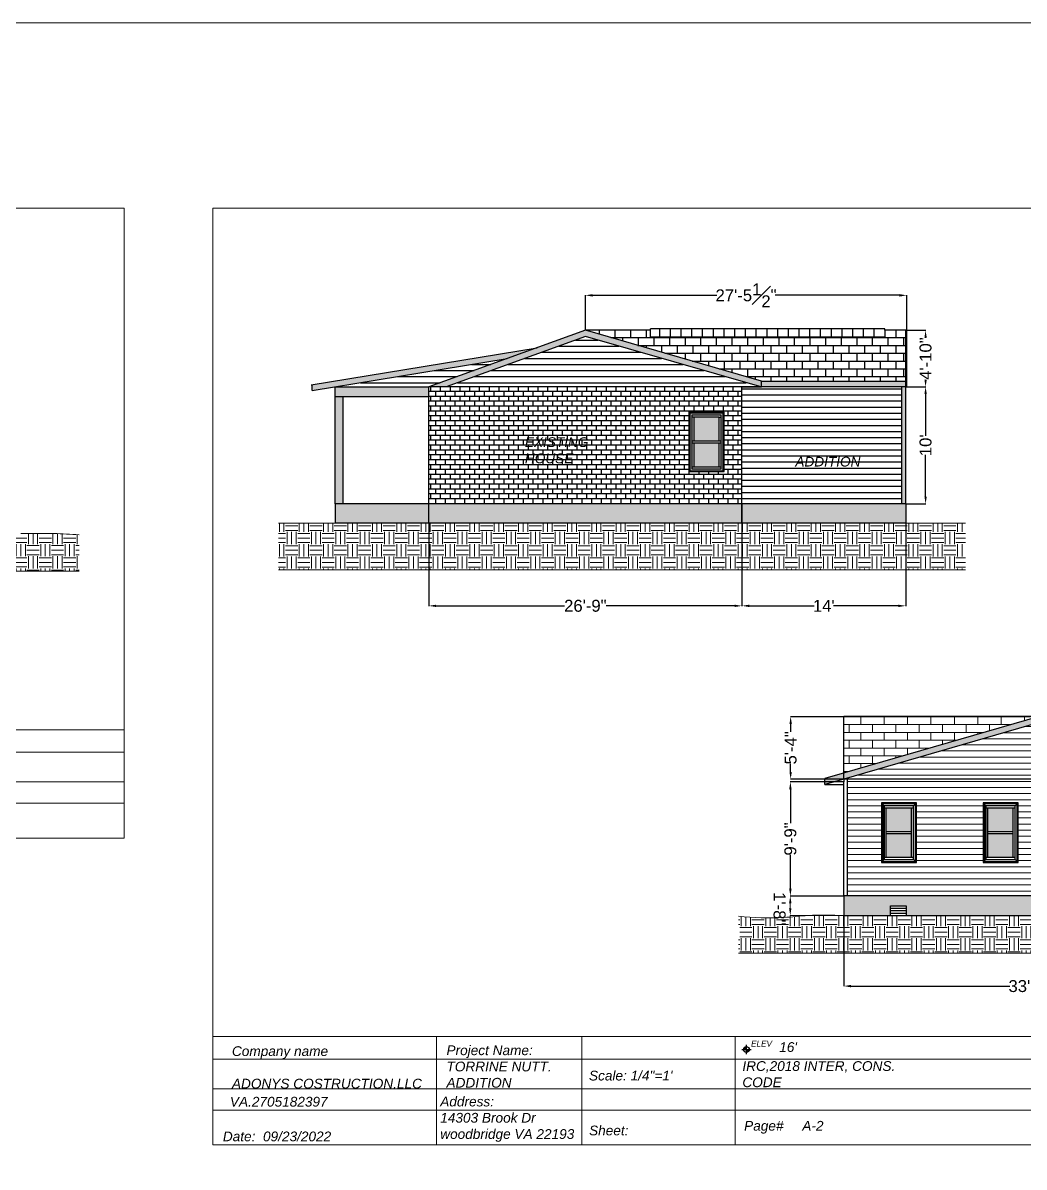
# Model space of a CAD drawing. Header units: inches. Extents: x 173 to 6056, y 183 to 2455.
# Drawn here: x 1308 to 2335, y 1281 to 2455 of the extents above; entities that cross this region are included whole.
import ezdxf

# ---------------------------------------------------------------- set-up
doc = ezdxf.new("R2010")
doc.units = ezdxf.units.IN
doc.header["$MEASUREMENT"] = 0
doc.header["$PDMODE"] = 2
doc.header["$PDSIZE"] = 5
for name, color, linetype in [('Back side elevation', 7, 'Continuous'), ('existing floor layout', 7, 'Continuous'), ('Insulation', 7, 'Continuous'), ('Left side elevation', 7, 'Continuous')]:
    doc.layers.add(name, color=color, linetype=linetype)
doc.styles.add('Annotative', font='arial.ttf')
doc.styles.get("Standard").update_dxf_attribs({"font": 'ariali.ttf', "height": 10})
doc.dimstyles.get("Standard").update_dxf_attribs({"dimtxt": 12.25, "dimasz": 7.43, "dimexe": 0.18, "dimexo": 0.0625, "dimgap": 0.09, "dimtad": 0, "dimzin": 0, "dimdsep": 46, "dimlunit": 4, "dimtxsty": 'Annotative', "dimcen": 0.09, "dimadec": 0, "dimazin": 0, "dimtfac": 1, "dimtofl": 0, "dimtmove": 0, "dimatfit": 3, "dimfxl": 1, "dimfrac": 1, "dimtolj": 1, "dimtzin": 0, "dimlwd": -1, "dimarcsym": 0})
pattern_1 = [(180, (4543.086, 3839.0665), (-4e-15, -6.25), [])]
pattern_2 = [(360, (-1508.7046, 3491.8736), (6e-15, 6.25), [])]

# ---------------------------------------------------------------- blocks, each defined once
blk = doc.blocks.new('*D67')
at = {"layer": 'Back side elevation', "color": 0, "lineweight": -2, "transparency": 16777216}
for p, q in [((2149.6, 1676), (2094.8, 1676)), ((2149.6, 1559), (2094.8, 1559))]:
    blk.add_line(p, q, dxfattribs=at)
at = {"layer": 'Back side elevation', "color": 0, "transparency": 16777216}
for p, q in [((2095, 1668.6), (2095, 1633.9)), ((2095, 1566.4), (2095, 1601.1))]:
    blk.add_line(p, q, dxfattribs=at)
at = {"layer": 'Back side elevation', "color": 0, "lineweight": 0, "transparency": 16777216}
for points in [[(2093.7, 1668.6), (2096.2, 1668.6), (2095, 1676)], [(2093.7, 1566.4), (2096.2, 1566.4), (2095, 1559)]]:
    blk.add_solid(points, dxfattribs=at)
at = {"layer": 'Defpoints', "color": 0, "lineweight": 0, "transparency": 16777216}
for p in [(2095, 1676), (2149.7, 1676), (2149.7, 1559)]:
    blk.add_point(p, dxfattribs=at)
at = {"layer": 'Back side elevation', "color": 0, "transparency": 16777216, "insert": (2095, 1617.5), "char_height": 12.25, "attachment_point": 5, "rotation": 90, "style": 'Annotative'}
blk.add_mtext('\\A1;9\'-9"', dxfattribs=at)
blk = doc.blocks.new('*D68')
at = {"color": 0, "lineweight": -2, "ltscale": 0.08, "transparency": 16777216}
for p, q in [((2149.6, 1743), (2095, 1743)), ((2149.6, 1679), (2095, 1679))]:
    blk.add_line(p, q, dxfattribs=at)
at = {"color": 0, "ltscale": 0.08, "transparency": 16777216}
for p, q in [((2095.2, 1735.5), (2095.2, 1727.4)), ((2095.2, 1686.4), (2095.2, 1694.6))]:
    blk.add_line(p, q, dxfattribs=at)
at = {"color": 0, "linetype": 'Continuous', "lineweight": 0, "ltscale": 0.08, "transparency": 16777216}
for points in [[(2094, 1735.5), (2096.5, 1735.5), (2095.2, 1743)], [(2094, 1686.4), (2096.5, 1686.4), (2095.2, 1679)]]:
    blk.add_solid(points, dxfattribs=at)
at = {"layer": 'Defpoints', "color": 0, "linetype": 'Continuous', "lineweight": 0, "ltscale": 0.08, "transparency": 16777216}
for p in [(2095.2, 1743), (2149.7, 1743), (2149.7, 1679)]:
    blk.add_point(p, dxfattribs=at)
at = {"color": 0, "linetype": 'Continuous', "lineweight": 0, "ltscale": 0.08, "transparency": 16777216, "insert": (2095.2, 1711), "char_height": 12.25, "attachment_point": 5, "rotation": 90, "style": 'Annotative'}
blk.add_mtext('\\A1;5\'-4"', dxfattribs=at)
blk = doc.blocks.new('*D69')
at = {"color": 0, "lineweight": -2, "ltscale": 0.08, "transparency": 16777216}
for p, q in [((2149.7, 1539), (2149.7, 1466.4)), ((2550.2, 1539), (2550.2, 1466.4))]:
    blk.add_line(p, q, dxfattribs=at)
at = {"color": 0, "ltscale": 0.08, "transparency": 16777216}
for p, q in [((2157.1, 1466.6), (2320, 1466.6)), ((2542.7, 1466.6), (2379.8, 1466.6))]:
    blk.add_line(p, q, dxfattribs=at)
at = {"color": 0, "linetype": 'Continuous', "lineweight": 0, "ltscale": 0.08, "transparency": 16777216}
for points in [[(2157.1, 1467.8), (2157.1, 1465.3), (2149.7, 1466.6)], [(2542.7, 1467.8), (2542.7, 1465.3), (2550.2, 1466.6)]]:
    blk.add_solid(points, dxfattribs=at)
at = {"layer": 'Defpoints', "color": 0, "linetype": 'Continuous', "lineweight": 0, "ltscale": 0.08, "transparency": 16777216}
for p in [(2149.7, 1539), (2550.2, 1539), (2550.2, 1466.6)]:
    blk.add_point(p, dxfattribs=at)
at = {"color": 0, "linetype": 'Continuous', "lineweight": 0, "ltscale": 0.08, "transparency": 16777216, "insert": (2349.9, 1466.6), "char_height": 12.25, "attachment_point": 5, "style": 'Annotative'}
blk.add_mtext('\\A1;33\'-4{\\H1x;\\S1#2;}"', dxfattribs=at)
blk = doc.blocks.new('*D71')
at = {"layer": 'Defpoints', "color": 0, "lineweight": 0, "transparency": 16777216}
for p in [(2213.2, 2081.4), (2233.6, 2081.4), (2213.2, 1961.4)]:
    blk.add_point(p, dxfattribs=at)
at = {"layer": 'existing floor layout', "color": 0, "lineweight": -2, "transparency": 16777216}
for p, q in [((2213.3, 2081.4), (2233.8, 2081.4)), ((2213.3, 1961.4), (2233.8, 1961.4))]:
    blk.add_line(p, q, dxfattribs=at)
at = {"layer": 'existing floor layout', "color": 0, "transparency": 16777216}
for p, q in [((2233.6, 2074), (2233.6, 2031.3)), ((2233.6, 1968.8), (2233.6, 2011.5))]:
    blk.add_line(p, q, dxfattribs=at)
at = {"layer": 'existing floor layout', "color": 0, "lineweight": 0, "transparency": 16777216}
for points in [[(2232.4, 2074), (2234.8, 2074), (2233.6, 2081.4)], [(2232.4, 1968.8), (2234.8, 1968.8), (2233.6, 1961.4)]]:
    blk.add_solid(points, dxfattribs=at)
at = {"layer": 'existing floor layout', "color": 0, "transparency": 16777216, "insert": (2233.6, 2021.4), "char_height": 12.25, "attachment_point": 5, "rotation": 90, "style": 'Annotative'}
blk.add_mtext("\\A1;10'", dxfattribs=at)
blk = doc.blocks.new('*D72')
at = {"layer": 'Defpoints', "color": 0, "lineweight": 0, "transparency": 16777216}
for p in [(2214.2, 2139.4), (2233.6, 2139.4), (2214.2, 2081.4)]:
    blk.add_point(p, dxfattribs=at)
at = {"layer": 'existing floor layout', "color": 0, "lineweight": -2, "transparency": 16777216}
for p, q in [((2214.3, 2139.4), (2233.8, 2139.4)), ((2214.3, 2081.4), (2233.8, 2081.4))]:
    blk.add_line(p, q, dxfattribs=at)
at = {"layer": 'existing floor layout', "color": 0, "transparency": 16777216}
for p, q in [((2233.6, 2132), (2233.6, 2131.8)), ((2233.6, 2088.8), (2233.6, 2089))]:
    blk.add_line(p, q, dxfattribs=at)
at = {"layer": 'existing floor layout', "color": 0, "lineweight": 0, "transparency": 16777216}
for points in [[(2232.4, 2132), (2234.8, 2132), (2233.6, 2139.4)], [(2232.4, 2088.8), (2234.8, 2088.8), (2233.6, 2081.4)]]:
    blk.add_solid(points, dxfattribs=at)
at = {"layer": 'existing floor layout', "color": 0, "transparency": 16777216, "insert": (2233.6, 2110.4), "char_height": 12.25, "attachment_point": 5, "rotation": 90, "style": 'Annotative'}
blk.add_mtext('\\A1;4\'-10"', dxfattribs=at)
blk = doc.blocks.new('*D73')
at = {"layer": 'Defpoints', "color": 0, "lineweight": 0, "transparency": 16777216}
for p in [(2045.2, 1961.4), (2213.2, 1961.4), (2213.2, 1856.7)]:
    blk.add_point(p, dxfattribs=at)
at = {"layer": 'existing floor layout', "color": 0, "lineweight": -2, "transparency": 16777216}
for p, q in [((2045.2, 1961.3), (2045.2, 1856.5)), ((2213.2, 1961.3), (2213.2, 1856.5))]:
    blk.add_line(p, q, dxfattribs=at)
at = {"layer": 'existing floor layout', "color": 0, "transparency": 16777216}
for p, q in [((2052.7, 1856.7), (2119.3, 1856.7)), ((2205.8, 1856.7), (2139.1, 1856.7))]:
    blk.add_line(p, q, dxfattribs=at)
at = {"layer": 'existing floor layout', "color": 0, "lineweight": 0, "transparency": 16777216}
for points in [[(2052.7, 1857.9), (2052.7, 1855.5), (2045.2, 1856.7)], [(2205.8, 1857.9), (2205.8, 1855.5), (2213.2, 1856.7)]]:
    blk.add_solid(points, dxfattribs=at)
at = {"layer": 'existing floor layout', "color": 0, "transparency": 16777216, "insert": (2129.2, 1856.7), "char_height": 12.25, "attachment_point": 5, "style": 'Annotative'}
blk.add_mtext("\\A1;14'", dxfattribs=at)
blk = doc.blocks.new('*D74')
at = {"layer": 'Defpoints', "color": 0, "lineweight": 0, "transparency": 16777216}
for p in [(1884.7, 2175.3), (1884.7, 2139.4), (2214.2, 2139.4)]:
    blk.add_point(p, dxfattribs=at)
at = {"layer": 'existing floor layout', "color": 0, "lineweight": -2, "transparency": 16777216}
for p, q in [((1884.7, 2139.4), (1884.7, 2175.4)), ((2214.2, 2139.4), (2214.2, 2175.4))]:
    blk.add_line(p, q, dxfattribs=at)
at = {"layer": 'existing floor layout', "color": 0, "transparency": 16777216}
for p, q in [((1892.2, 2175.3), (2019.5, 2175.3)), ((2206.8, 2175.3), (2079.5, 2175.3))]:
    blk.add_line(p, q, dxfattribs=at)
at = {"layer": 'existing floor layout', "color": 0, "lineweight": 0, "transparency": 16777216}
for points in [[(1892.2, 2176.5), (1892.2, 2174), (1884.7, 2175.3)], [(2206.8, 2176.5), (2206.8, 2174), (2214.2, 2175.3)]]:
    blk.add_solid(points, dxfattribs=at)
at = {"layer": 'existing floor layout', "color": 0, "transparency": 16777216, "insert": (2049.5, 2175.3), "char_height": 12.25, "attachment_point": 5, "style": 'Annotative'}
blk.add_mtext('\\A1;27\'-5{\\H1x;\\S1#2;}"', dxfattribs=at)
blk = doc.blocks.new('*D75')
at = {"layer": 'Back side elevation', "color": 0, "lineweight": -2, "transparency": 16777216}
for p, q in [((1724.2, 1941.3), (1724.2, 1856.5)), ((2045.2, 1941.3), (2045.2, 1856.5))]:
    blk.add_line(p, q, dxfattribs=at)
at = {"layer": 'Back side elevation', "color": 0, "transparency": 16777216}
for p, q in [((1731.7, 1856.7), (1863.5, 1856.7)), ((2037.8, 1856.7), (1906, 1856.7))]:
    blk.add_line(p, q, dxfattribs=at)
at = {"layer": 'Back side elevation', "color": 0, "lineweight": 0, "transparency": 16777216}
for points in [[(1731.7, 1857.9), (1731.7, 1855.5), (1724.2, 1856.7)], [(2037.8, 1857.9), (2037.8, 1855.5), (2045.2, 1856.7)]]:
    blk.add_solid(points, dxfattribs=at)
at = {"layer": 'Defpoints', "color": 0, "lineweight": 0, "transparency": 16777216}
for p in [(1724.2, 1941.4), (2045.2, 1941.4), (1724.2, 1856.7)]:
    blk.add_point(p, dxfattribs=at)
at = {"layer": 'Back side elevation', "color": 0, "transparency": 16777216, "insert": (1884.7, 1856.7), "char_height": 12.25, "attachment_point": 5, "style": 'Annotative'}
blk.add_mtext('\\A1;26\'-9"', dxfattribs=at)
blk = doc.blocks.new('Elevation Symbol - Imperial')
at = {"color": 0}
for p, q in [((0, 0), (0.2, 0)), ((0.1, -0.1), (0.1, 0.1))]:
    blk.add_line(p, q, dxfattribs=at)
at = {"color": 0, "const_width": 0.0625}
for points in [[(0.1, 0.03125, 0.41421356), (0.06875, 0, 1)], [(0.1, -0.03125, 0.41421356), (0.13125, 0, 1)]]:
    blk.add_lwpolyline(points, format="xyb", dxfattribs=at)
at = {"color": 0}
blk.add_circle((0.1, 0), 0.0625, dxfattribs=at)
blk.add_attdef('ELEVATION', (0.2, 0.0625), '', height=0.125, dxfattribs=at)
blk = doc.blocks.new('*U110')
at = {"layer": 'Insulation', "linetype": 'Continuous', "lineweight": 0, "ltscale": 0.2}
for p, q in [((-475.1, -374.7), (-475.1, -485.9)), ((-326.3, -374.7), (-326.3, -485.9)), ((-168.9, -374.7), (-168.9, -485.9)), ((-704.6, -397.8), (967.1, -397.8)), ((-704.6, -428.3), (967.1, -428.3)), ((-704.6, -450), (967.1, -450))]:
    blk.add_line(p, q, dxfattribs=at)
for points in [[(-704.6, 475.4), (967.1, 475.4), (967.1, -374.7), (-704.6, -374.7)], [(-704.6, -374.7), (967.1, -374.7), (967.1, -485.9), (-704.6, -485.9)]]:
    blk.add_lwpolyline(points, close=True, dxfattribs=at)
at = {"layer": 'Insulation', "linetype": 'Continuous', "lineweight": 0, "ltscale": 0.2, "xscale": 48, "yscale": 48, "zscale": 48}
blk.add_blockref('Elevation Symbol - Imperial', (-162.3, -388), dxfattribs=at).add_auto_attribs({'ELEVATION': 'ELEV'})
at = {"linetype": 'Continuous', "lineweight": 0, "ltscale": 0.08, "char_height": 10, "attachment_point": 1}
for s, width, insert in [('IRC,2018 INTER, CONS. CODE', 161.562, (-161.6, -399.9)), ('VA.2705182397', 17.494, (-687.1, -436.5))]:
    blk.add_mtext_dynamic_manual_height_columns(s, width=width, gutter_width=50, heights=[0], dxfattribs=dict(at, insert=insert))
at = {"layer": 'Insulation', "linetype": 'Continuous', "lineweight": 0, "ltscale": 0.2, "char_height": 10, "attachment_point": 1}
for s, insert in [('Company name \\P\\PADONYS COSTRUCTION.LLC', (-685, -384.6)), ("16'", (-123.8, -380.4)), ('Sheet:', (-318.8, -466)), ('Page#', (-159.8, -461.2))]:
    blk.add_mtext(s, dxfattribs=dict(at, insert=insert))
for s, width, gutter_width, insert in [('Project Name:\\PTORRINE NUTT.  \\PADDITION ', 129.423, 20, (-465, -383.7)), ('Scale: 1/4"=1\'', 133.022, 50, (-318.9, -409.7)), ('Address:\\P14303 Brook Dr\\Pwoodbridge VA 22193', 143.463, 50, (-471.4, -436.3))]:
    blk.add_mtext_dynamic_manual_height_columns(s, width=width, gutter_width=gutter_width, heights=[0], dxfattribs=dict(at, insert=insert))
at = {"layer": 'Insulation', "linetype": 'Continuous', "lineweight": 0, "ltscale": 0.2, "insert": (-694.3, -472.1), "char_height": 10, "width": 141.209, "attachment_point": 1}
blk.add_mtext('Date:  09/23/2022', dxfattribs=at)
blk = doc.blocks.new('*U114')
at = {"layer": 'Insulation', "linetype": 'Continuous', "lineweight": 0, "ltscale": 0.2}
for p, q in [((-475.1, -374.7), (-475.1, -485.9)), ((-326.3, -374.7), (-326.3, -485.9)), ((-168.9, -374.7), (-168.9, -485.9)), ((-704.6, -397.8), (106, -397.8)), ((-704.6, -428.3), (106, -428.3)), ((-704.6, -450), (106, -450))]:
    blk.add_line(p, q, dxfattribs=at)
for points in [[(-704.6, 160.5), (106, 160.5), (106, -374.7), (-704.6, -374.7)], [(-704.6, -374.7), (106, -374.7), (106, -485.9), (-704.6, -485.9)]]:
    blk.add_lwpolyline(points, close=True, dxfattribs=at)
at = {"layer": 'Insulation', "linetype": 'Continuous', "lineweight": 0, "ltscale": 0.2, "xscale": 48, "yscale": 48, "zscale": 48}
blk.add_blockref('Elevation Symbol - Imperial', (-162.3, -388), dxfattribs=at).add_auto_attribs({'ELEVATION': 'ELEV'})
at = {"linetype": 'Continuous', "lineweight": 0, "ltscale": 0.08, "char_height": 10, "attachment_point": 1}
for s, width, insert in [('IRC,2018 INTER, CONS. CODE', 161.562, (-161.6, -399.9)), ('VA.2705182397', 17.494, (-687.1, -436.5))]:
    blk.add_mtext_dynamic_manual_height_columns(s, width=width, gutter_width=50, heights=[0], dxfattribs=dict(at, insert=insert))
at = {"layer": 'Insulation', "linetype": 'Continuous', "lineweight": 0, "ltscale": 0.2, "char_height": 10, "attachment_point": 1}
for s, insert in [('Company name \\P\\PADONYS COSTRUCTION.LLC', (-685, -384.6)), ("16'", (-123.8, -380.4)), ('Sheet:', (-318.8, -466)), ('Page#', (-159.8, -461.2))]:
    blk.add_mtext(s, dxfattribs=dict(at, insert=insert))
for s, width, gutter_width, insert in [('Project Name:\\PTORRINE NUTT.  \\PADDITION ', 129.423, 20, (-465, -383.7)), ('Scale: 1/4"=1\'', 133.022, 50, (-318.9, -409.7)), ('Address:\\P14303 Brook Dr\\Pwoodbridge VA 22193', 143.463, 50, (-471.4, -436.3))]:
    blk.add_mtext_dynamic_manual_height_columns(s, width=width, gutter_width=gutter_width, heights=[0], dxfattribs=dict(at, insert=insert))
at = {"layer": 'Insulation', "linetype": 'Continuous', "lineweight": 0, "ltscale": 0.2, "insert": (-694.3, -472.1), "char_height": 10, "width": 141.209, "attachment_point": 1}
blk.add_mtext('Date:  09/23/2022', dxfattribs=at)

msp = doc.modelspace()

# ---------------------------------------------------------------- hatches: boundary and pattern name
at = {"linetype": 'Continuous', "lineweight": 0, "ltscale": 0.08}
h = msp.add_hatch(color=250, dxfattribs=at)
h.dxf.hatch_style = 1
h.paths.add_polyline_path([(2063.578, 2081.617), (1741.927, 2081.395), (1741.893, 2081.383), (2045.239, 2081.383), (2065.239, 2081.383), (2065.239, 2087.383), (1884.739, 2139.383), (1724.239, 2081.383), (1741.927, 2081.395), (1884.948, 2133.078)])
h = msp.add_hatch(color=250, dxfattribs=at)
h.dxf.hatch_style = 1
h.paths.add_polyline_path([(2213.239, 2081.383), (2213.239, 2087.383), (2065.239, 2087.383), (2065.239, 2081.383)])
h.paths.add_polyline_path([(2213.239, 2081.383), (2209.239, 2081.383), (2209.239, 1961.383), (2213.239, 1961.383)])
h = msp.add_hatch(dxfattribs=at)
h.set_pattern_fill('EARTH', scale=50, angle=990)
h.set_pattern_definition([(270, (-1508.705, 2894.966), (12.5, -12.5), [12.5, -12.5]), (270, (-1504.017, 2894.966), (12.5, -12.5), [12.5, -12.5]), (270, (-1499.33, 2894.966), (12.5, -12.5), [12.5, -12.5]), (360, (-1497.767, 2893.403), (12.5, 12.5), [12.5, -12.5]), (360, (-1497.767, 2888.716), (12.5, 12.5), [12.5, -12.5]), (360, (-1497.767, 2884.028), (12.5, 12.5), [12.5, -12.5])])
h.paths.add_polyline_path([(1628.239, 1941.383), (1570.054, 1941.383), (1570.054, 1893.634), (2274.656, 1893.634), (2274.656, 1941.383), (2213.239, 1941.383)])
h = msp.add_hatch(dxfattribs=at)
h.set_pattern_fill('EARTH', scale=50, angle=900)
h.set_pattern_definition([(180, (3162.149, 4230.949), (-12.5, -12.5), [12.5, -12.5]), (180, (3162.149, 4226.262), (-12.5, -12.5), [12.5, -12.5]), (180, (3162.149, 4221.574), (-12.5, -12.5), [12.5, -12.5]), (270, (3160.586, 4220.012), (12.5, -12.5), [12.5, -12.5]), (270, (3155.899, 4220.012), (12.5, -12.5), [12.5, -12.5]), (270, (3151.211, 4220.012), (12.5, -12.5), [12.5, -12.5])])
edge = h.paths.add_edge_path()
edge.add_spline(control_points=[(768.72, 1930.896), (756.545, 1931.27), (736.027, 1931.9), (700.214, 1927.416), (676.405, 1928.796), (660.915, 1930.099)], knot_values=[0, 0, 0, 0, 36.48237999, 61.48182436, 107.94289792, 107.94289792, 107.94289792, 107.94289792], degree=3, periodic=0)
edge.add_line((660.915, 1930.099), (660.915, 1892.232))
edge.add_line((660.915, 1892.232), (1365.517, 1892.232))
edge.add_line((1365.517, 1892.232), (1365.517, 1929.671))
edge.add_spline(control_points=[(1365.517, 1929.671), (1356.934, 1930.229), (1337.021, 1931.283), (1317.069, 1931.037), (1305.72, 1930.896)], knot_values=[0, 0, 0, 0, 25.79527696, 59.83246952, 59.83246952, 59.83246952, 59.83246952], degree=3, periodic=0)
edge.add_line((1305.72, 1930.896), (1169.22, 1930.896))
edge.add_line((1169.22, 1930.896), (1121.22, 1930.896))
edge.add_line((1121.22, 1930.896), (768.72, 1930.896))
h = msp.add_hatch(color=250, dxfattribs=at)
h.dxf.hatch_style = 1
h.paths.add_polyline_path([(2149.656, 1685.261), (2149.656, 1679.014), (2349.906, 1737.014), (2550.156, 1679.014), (2569.367, 1673.45), (2569.367, 1679.45), (2551.826, 1684.777), (2349.906, 1743.261), (2341.262, 1740.757)])
h.paths.add_polyline_path([(2149.656, 1679.014), (2149.656, 1685.261), (2147.987, 1684.777), (2130.446, 1679.45), (2130.446, 1673.45)])
at = {"linetype": 'Continuous', "lineweight": 0, "ltscale": 0.2}
h = msp.add_hatch(dxfattribs=at)
h.set_pattern_fill('AR-BRSTD', scale=3, angle=900)
h.set_pattern_definition([(180, (4543.086, 3839.0665), (-5e-15, -8.001), []), (270, (4543.086, 3839.067), (12, -8.001), [8.001, -8.001])])
h.paths.add_polyline_path([(2551.826, 1684.777), (2569.367, 1679.45), (2569.367, 1679.014), (2686.656, 1679.014), (2686.656, 1743.261), (2357.095, 1743.261), (2358.551, 1742.839), (2358.551, 1740.757)])
h.paths.add_polyline_path([(2149.656, 1685.261), (2341.262, 1740.757), (2341.262, 1743.261), (2149.656, 1743.261)])
h = msp.add_hatch(dxfattribs=at)
h.set_pattern_fill('LINE', scale=50, angle=900)
h.set_pattern_definition(pattern_1)
h.paths.add_polyline_path([(2550.156, 1679.014), (2349.906, 1737.014), (2149.656, 1679.014)])
h = msp.add_hatch(dxfattribs=at)
h.set_pattern_fill('LINE', scale=50, angle=900)
h.set_pattern_definition(pattern_1)
h.paths.add_polyline_path([(2153.656, 1679.014), (2153.656, 1559.014), (2546.156, 1559.014), (2546.156, 1679.014)])
h.paths.add_polyline_path([(2328.531, 1593.514), (2292.531, 1593.514), (2292.531, 1654.514), (2328.531, 1654.514)], flags=16)
h.paths.add_polyline_path([(2327.531, 1594.514), (2293.531, 1594.514), (2293.531, 1653.514), (2327.531, 1653.514)], flags=0)
h.paths.add_polyline_path([(2325.531, 1651.514), (2325.531, 1596.514), (2295.531, 1596.514), (2295.531, 1651.514)], flags=0)
h.paths.add_polyline_path([(2323.531, 1649.514), (2323.531, 1598.514), (2295.531, 1598.514), (2295.531, 1649.514)], flags=0)
h.paths.add_polyline_path([(2428.656, 1654.514), (2464.656, 1654.514), (2464.656, 1593.514), (2428.656, 1593.514)], flags=16)
h.paths.add_polyline_path([(2429.656, 1653.514), (2463.656, 1653.514), (2463.656, 1594.514), (2429.656, 1594.514)], flags=0)
h.paths.add_polyline_path([(2431.656, 1651.514), (2461.656, 1651.514), (2461.656, 1596.514), (2431.656, 1596.514)], flags=0)
h.paths.add_polyline_path([(2431.656, 1649.514), (2459.656, 1649.514), (2459.656, 1598.514), (2431.656, 1598.514)], flags=0)
h.paths.add_polyline_path([(2488.656, 1654.514), (2524.656, 1654.514), (2524.656, 1593.514), (2488.656, 1593.514)], flags=16)
h.paths.add_polyline_path([(2489.656, 1653.514), (2523.656, 1653.514), (2523.656, 1594.514), (2489.656, 1594.514)], flags=0)
h.paths.add_polyline_path([(2491.656, 1651.514), (2521.656, 1651.514), (2521.656, 1596.514), (2491.656, 1596.514)], flags=0)
h.paths.add_polyline_path([(2491.656, 1649.514), (2519.656, 1649.514), (2519.656, 1598.514), (2491.656, 1598.514)], flags=0)
h.paths.add_polyline_path([(2224.281, 1593.514), (2188.281, 1593.514), (2188.281, 1654.514), (2224.281, 1654.514)], flags=16)
h.paths.add_polyline_path([(2223.281, 1594.514), (2189.281, 1594.514), (2189.281, 1653.514), (2223.281, 1653.514)], flags=0)
h.paths.add_polyline_path([(2221.281, 1651.514), (2221.281, 1596.514), (2191.281, 1596.514), (2191.281, 1651.514)], flags=0)
h.paths.add_polyline_path([(2219.281, 1649.514), (2219.281, 1598.514), (2191.281, 1598.514), (2191.281, 1649.514)], flags=0)
at = {"linetype": 'Continuous', "lineweight": 0, "ltscale": 0.08}
h = msp.add_hatch(color=256, dxfattribs=at)
h.dxf.hatch_style = 1
h.set_gradient(color1=(0, 0, 255), color2=(0, 191, 255), tint=1)
h.paths.add_polyline_path([(2598.214, 1647.899), (2598.214, 1627.275), (2627.771, 1627.275), (2627.771, 1647.899)])
h.paths.add_polyline_path([(2627.771, 1604.65), (2627.771, 1625.275), (2598.214, 1625.275), (2598.214, 1604.65)])
h.paths.add_polyline_path([(2519.656, 1625.014), (2519.656, 1649.514), (2493.656, 1649.514), (2493.656, 1625.014)])
h.paths.add_polyline_path([(2519.656, 1598.514), (2519.656, 1623.014), (2493.656, 1623.014), (2493.656, 1598.514)])
h.paths.add_polyline_path([(2459.656, 1649.514), (2433.656, 1649.514), (2433.656, 1625.014), (2459.656, 1625.014)])
h.paths.add_polyline_path([(2459.656, 1623.014), (2433.656, 1623.014), (2433.656, 1598.514), (2459.656, 1598.514)])
h.paths.add_polyline_path([(2323.531, 1625.014), (2323.531, 1649.514), (2297.531, 1649.514), (2297.531, 1625.014)])
h.paths.add_polyline_path([(2323.531, 1598.514), (2323.531, 1623.014), (2297.531, 1623.014), (2297.531, 1598.514)])
h.paths.add_polyline_path([(2193.281, 1649.514), (2193.281, 1625.014), (2219.281, 1625.014), (2219.281, 1649.514)])
h.paths.add_polyline_path([(2219.281, 1598.514), (2219.281, 1623.014), (2193.281, 1623.014), (2193.281, 1598.514)])
h = msp.add_hatch(dxfattribs=at)
h.set_pattern_fill('EARTH', scale=50, angle=900)
h.set_pattern_definition([(180, (4543.086, 3839.067), (-12.5, -12.5), [12.5, -12.5]), (180, (4543.086, 3834.379), (-12.5, -12.5), [12.5, -12.5]), (180, (4543.086, 3829.692), (-12.5, -12.5), [12.5, -12.5]), (270, (4541.523, 3828.129), (12.5, -12.5), [12.5, -12.5]), (270, (4536.836, 3828.129), (12.5, -12.5), [12.5, -12.5]), (270, (4532.148, 3828.129), (12.5, -12.5), [12.5, -12.5])])
edge = h.paths.add_edge_path()
edge.add_spline(control_points=[(2149.656, 1539.014), (2137.482, 1539.388), (2116.964, 1540.017), (2081.151, 1535.533), (2057.341, 1536.913), (2041.852, 1538.216)], knot_values=[0, 0, 0, 0, 36.48237999, 61.48182436, 107.94289792, 107.94289792, 107.94289792, 107.94289792], degree=3, periodic=0)
edge.add_line((2041.852, 1538.216), (2041.852, 1500.349))
edge.add_line((2041.852, 1500.349), (2746.453, 1500.349))
edge.add_line((2746.453, 1500.349), (2746.453, 1537.788))
edge.add_spline(control_points=[(2746.453, 1537.788), (2737.871, 1538.347), (2717.957, 1539.401), (2698.006, 1539.154), (2686.656, 1539.014)], knot_values=[0, 0, 0, 0, 25.79527696, 59.83246952, 59.83246952, 59.83246952, 59.83246952], degree=3, periodic=0)
edge.add_line((2686.656, 1539.014), (2550.156, 1539.014))
edge.add_line((2550.156, 1539.014), (2502.156, 1539.014))
edge.add_line((2502.156, 1539.014), (2149.656, 1539.014))
at = {"layer": 'Back side elevation'}
h = msp.add_hatch(dxfattribs=at)
h.set_pattern_fill('AR-CONC', color=256, angle=900)
h.set_pattern_definition([(230, (4543.0857, 4349.4686), (-7.172602, 0.627521), [0.75, -8.25]), (175, (4543.086, 4349.4686), (1.387513, -7.521921), [0.6, -6.6]), (280.45144, (4542.488, 4349.521), (-5.785088, -6.8944), [0.637402, -7.011421]), (226.1842, (4543.086, 4347.469), (-10.672413, 1.655193), [1.125, -12.375]), (276.63564, (4542.196, 4347.607), (-9.34662, -9.741186), [0.956103, -10.517138]), (171.18416, (4543.086, 4347.469), (-9.34662, -9.741186), [0.9, -9.9]), (201, (4542.0857, 4347.9686), (-5.9690705, 4.026189), [0.75, -8.25]), (146, (4542.086, 4347.9686), (-2.433153, -7.2515), [0.6, -6.6]), (251.45144, (4541.588, 4348.304), (-8.402224, -3.225312), [0.637402, -7.011421]), (217.5, (4543.0857, 4349.4686), (-0.1215986, -3.3289385), [0, -6.52, 0, -6.7, 0, -6.625]), (187.5, (4543.0857, 4349.4686), (-2.6306954, -3.944117), [0, -3.82, 0, -6.37, 0, -2.525]), (147.5, (4545.3157, 4349.4686), (-5.3382244, 0.2255487), [0, -2.5, 0, -7.8, 0, -10.35]), (137.5, (4546.3157, 4349.4686), (-5.8318617, -1.00105), [0, -3.25, 0, -5.18, 0, -7.35])])
h.paths.add_polyline_path([(2357.906, 1539.014), (2486.156, 1539.014), (2486.156, 1549.014), (2502.156, 1549.014), (2502.156, 1539.014), (2550.156, 1539.014), (2550.156, 1559.014), (2149.656, 1559.014), (2149.656, 1539.014), (2197.656, 1539.014), (2197.656, 1549.014), (2213.656, 1549.014), (2213.656, 1539.014), (2341.906, 1539.014), (2341.906, 1549.014), (2357.906, 1549.014)])
h.paths.add_polyline_path([(2550.156, 1539.014), (2686.656, 1539.014), (2686.656, 1559.014), (2550.156, 1559.014)])
at = {"layer": 'existing floor layout'}
h = msp.add_hatch(color=250, dxfattribs=at)
h.dxf.hatch_style = 1
h.paths.add_polyline_path([(1804.489, 2110.383), (1835.382, 2121.546), (1604.557, 2083.567), (1604.557, 2077.486)])
h.paths.add_polyline_path([(1724.239, 2071.383), (1724.239, 2081.383), (1628.239, 2081.383), (1628.239, 2071.383)])
h.paths.add_polyline_path([(1636.239, 1961.383), (1636.239, 2071.383), (1628.239, 2071.383), (1628.239, 1961.383)])
h = msp.add_hatch(dxfattribs=at)
h.set_pattern_fill('LINE', color=256, scale=50, angle=1080)
h.set_pattern_definition(pattern_2)
h.paths.add_polyline_path([(2065.239, 2081.383), (2045.239, 2081.383), (2045.239, 1961.383), (2209.239, 1961.383), (2209.239, 2081.383)])
h = msp.add_hatch(color=250, dxfattribs=at)
h.dxf.hatch_style = 1
h.paths.add_polyline_path([(2025.928, 2054.383), (1991.928, 2054.383), (1991.928, 1995.383), (2025.928, 1995.383)], flags=16)
h.paths.add_polyline_path([(2023.928, 1997.383), (1993.928, 1997.383), (1993.928, 2052.383), (2023.928, 2052.383)], flags=0)
h.paths.add_polyline_path([(2026.928, 2055.383), (1990.928, 2055.383), (1990.928, 1994.383), (2026.928, 1994.383)])
h = msp.add_hatch(color=250, dxfattribs=at)
h.dxf.hatch_style = 1
h.paths.add_polyline_path([(2025.928, 2054.383), (1991.928, 2054.383), (1991.928, 1995.383), (2025.928, 1995.383)])
h.paths.add_polyline_path([(2023.928, 1997.383), (1993.928, 1997.383), (1993.928, 2052.383), (2023.928, 2052.383)], flags=16)
h = msp.add_hatch(color=256, dxfattribs=at)
h.dxf.hatch_style = 1
h.set_gradient(color1=(0, 191, 255), color2=(0, 0, 255), tint=1)
h.paths.add_polyline_path([(2021.928, 2025.883), (2021.928, 2050.383), (1995.928, 2050.383), (1995.928, 2025.883)])
h.paths.add_polyline_path([(2021.928, 1999.383), (2021.928, 2023.883), (1995.928, 2023.883), (1995.928, 1999.383)])
h = msp.add_hatch(dxfattribs=at)
h.set_pattern_fill('AR-CONC', color=256, angle=990)
h.set_pattern_definition([(320, (-1508.7046, 3491.8736), (-0.627521, -7.172602), [0.75, -8.25]), (265, (-1508.7046, 3491.8736), (7.521921, 1.387513), [0.6, -6.6]), (10.45144, (-1508.757, 3491.276), (6.8944, -5.785088), [0.637402, -7.011421]), (316.1842, (-1506.705, 3491.874), (-1.655193, -10.672413), [1.125, -12.375]), (6.63564, (-1506.843, 3490.984), (9.741186, -9.34662), [0.956103, -10.517138]), (261.18416, (-1506.705, 3491.874), (9.741186, -9.34662), [0.9, -9.9]), (291, (-1507.2046, 3490.8736), (-4.026189, -5.9690705), [0.75, -8.25]), (236, (-1507.2046, 3490.8736), (7.2515, -2.433153), [0.6, -6.6]), (341.45144, (-1507.54, 3490.376), (3.225312, -8.402224), [0.637402, -7.011421]), (307.5, (-1508.7046, 3491.8736), (3.3289385, -0.1215986), [0, -6.52, 0, -6.7, 0, -6.625]), (277.5, (-1508.7046, 3491.8736), (3.944117, -2.6306954), [0, -3.82, 0, -6.37, 0, -2.525]), (237.5, (-1508.7046, 3494.1036), (-0.2255487, -5.3382244), [0, -2.5, 0, -7.8, 0, -10.35]), (227.5, (-1508.7046, 3495.1036), (1.00105, -5.8318617), [0, -3.25, 0, -5.18, 0, -7.35])])
h.paths.add_polyline_path([(1724.239, 1941.383), (1724.239, 1961.383), (1628.239, 1961.383), (1628.239, 1941.383)])
h.paths.add_polyline_path([(2045.239, 1941.383), (2045.239, 1961.383), (1724.239, 1961.383), (1724.239, 1941.383)])
h.paths.add_polyline_path([(2045.239, 1961.383), (2045.239, 1941.383), (2213.239, 1941.383), (2213.239, 1961.383)])
at = {"layer": 'Left side elevation'}
h = msp.add_hatch(dxfattribs=at)
h.set_pattern_fill('AR-B816', color=252, angle=1080)
h.set_pattern_definition([(360, (-1508.705, 3491.8736), (8e-15, 8), []), (90, (-1508.705, 3491.8736), (-8, 8), [8, -8])])
h.paths.add_polyline_path([(2065.239, 2087.383), (2213.239, 2087.383), (2213.239, 2139.383), (2191.645, 2139.383), (2191.645, 2132.298), (1951.645, 2132.298), (1951.645, 2139.383), (1884.739, 2139.383)])
h = msp.add_hatch(dxfattribs=at)
h.set_pattern_fill('LINE', color=256, scale=50, angle=1080)
h.set_pattern_definition(pattern_2)
h.paths.add_polyline_path([(1884.948, 2133.078), (1741.927, 2081.395), (2063.578, 2081.617)])
h = msp.add_hatch(dxfattribs=at)
h.set_pattern_fill('LINE', color=252, scale=50, angle=1080)
h.set_pattern_definition(pattern_2)
h.paths.add_polyline_path([(1724.239, 2081.383), (1804.489, 2110.383), (1628.239, 2081.383)])
h = msp.add_hatch(dxfattribs=at)
h.set_pattern_fill('BRICK', color=256, scale=20, angle=1080)
h.set_pattern_definition([(360, (-1508.7046, 3491.8736), (5e-15, 5), []), (90, (-1508.705, 3491.874), (-10, 1e-14), [5, -5]), (90, (-1503.705, 3491.874), (-10, 1e-14), [-5, 5])])
h.paths.add_polyline_path([(2045.239, 1961.383), (2045.239, 2081.383), (1724.239, 2081.383), (1724.239, 1961.383)])
h.paths.add_polyline_path([(1990.928, 2055.383), (2026.928, 2055.383), (2026.928, 1994.383), (1990.928, 1994.383)], flags=16)
h.paths.add_polyline_path([(1993.928, 2052.383), (2023.928, 2052.383), (2023.928, 1997.383), (1993.928, 1997.383)], flags=0)

# ---------------------------------------------------------------- linework, layer by layer
at = {"linetype": 'Continuous', "lineweight": 0, "ltscale": 0.08}
for p, q in [((1628.239, 1941.383), (1570.054, 1941.383)), ((2213.239, 1941.383), (2274.656, 1941.383)), ((660.915, 1892.232), (1365.517, 1892.232)), ((1570.054, 1893.634), (2274.656, 1893.634)), ((2149.594, 1559.014), (2094.649, 1559.014)), ((2094.829, 1551.584), (2094.829, 1546.444)), ((2149.594, 1539.014), (2094.649, 1539.014)), ((2094.829, 1539.014), (2094.829, 1531.584)), ((2149.656, 1539.014), (2550.156, 1539.014)), ((2041.852, 1500.349), (2746.453, 1500.349))]:
    msp.add_line(p, q, dxfattribs=at)
msp.add_lwpolyline([(172.856, 2454.82), (6055.515, 2454.82), (6055.515, 182.679), (172.856, 182.679)], close=True, dxfattribs=at)
for points, knots in [([(1305.72, 1930.896), (1317.069, 1931.037), (1337.021, 1931.283), (1356.934, 1930.229), (1365.517, 1929.671)], [0, 0, 0, 0, 34.03719256, 59.83246952, 59.83246952, 59.83246952, 59.83246952]), ([(2149.656, 1539.014), (2137.482, 1539.388), (2116.964, 1540.017), (2081.151, 1535.533), (2057.341, 1536.913), (2041.852, 1538.216)], [0, 0, 0, 0, 36.48237999, 61.48182436, 107.94289792, 107.94289792, 107.94289792, 107.94289792])]:
    msp.add_open_spline(points, degree=3, knots=knots, dxfattribs=at)
for points in [[(2096.067, 1551.584), (2093.591, 1551.584), (2094.829, 1559.014)], [(2096.067, 1546.444), (2093.591, 1546.444), (2094.829, 1539.014)]]:
    msp.add_solid(points, dxfattribs=at)
at = {"layer": 'Back side elevation'}
for p, q in [((2349.906, 1743.261), (2147.987, 1684.777)), ((2149.656, 1679.014), (2149.656, 1743.261)), ((2349.906, 1743.261), (2149.656, 1743.261)), ((2349.906, 1737.014), (2149.656, 1679.014)), ((2147.987, 1684.777), (2130.446, 1679.45)), ((2130.446, 1673.45), (2130.446, 1679.45)), ((2149.656, 1679.014), (2130.446, 1673.45)), ((2550.156, 1679.014), (2149.656, 1679.014)), ((2149.656, 1679.014), (2149.656, 1676.014)), ((2153.656, 1559.014), (2153.656, 1679.014)), ((2130.446, 1673.45), (2130.446, 1673.45)), ((2130.446, 1673.45), (2149.656, 1673.45)), ((2149.656, 1559.014), (2149.656, 1676.014)), ((2191.281, 1651.514), (2188.281, 1654.514)), ((2191.281, 1596.514), (2191.281, 1651.514)), ((2191.281, 1649.514), (2221.281, 1649.514)), ((2193.281, 1598.514), (2193.281, 1649.514)), ((2219.281, 1598.514), (2219.281, 1649.514)), ((2221.281, 1651.514), (2224.281, 1654.514)), ((2295.531, 1651.514), (2292.531, 1654.514)), ((2295.531, 1596.514), (2295.531, 1651.514)), ((2295.531, 1649.514), (2325.531, 1649.514)), ((2297.531, 1598.514), (2297.531, 1649.514)), ((2323.531, 1598.514), (2323.531, 1649.514)), ((2325.531, 1651.514), (2328.531, 1654.514)), ((2193.281, 1625.014), (2219.281, 1625.014)), ((2193.281, 1623.014), (2219.281, 1623.014)), ((2297.531, 1625.014), (2323.531, 1625.014)), ((2297.531, 1623.014), (2323.531, 1623.014)), ((2221.281, 1598.514), (2191.281, 1598.514)), ((2325.531, 1598.514), (2295.531, 1598.514)), ((2191.281, 1596.514), (2188.281, 1593.514)), ((2221.281, 1596.514), (2224.281, 1593.514)), ((2295.531, 1596.514), (2292.531, 1593.514)), ((2325.531, 1596.514), (2328.531, 1593.514)), ((2550.156, 1559.014), (2149.656, 1559.014)), ((2149.656, 1559.014), (2149.656, 1539.014)), ((2149.656, 1539.014), (2550.156, 1539.014))]:
    msp.add_line(p, q, dxfattribs=at)
at = {"layer": 'Back side elevation', "lineweight": 25}
for p, q in [((2197.656, 1539.014), (2197.656, 1549.014)), ((2197.656, 1549.014), (2213.656, 1549.014)), ((2197.656, 1546.382), (2213.656, 1546.382)), ((2197.656, 1544.014), (2213.656, 1544.014)), ((2197.656, 1541.266), (2213.656, 1541.266)), ((2213.656, 1549.014), (2213.656, 1539.014))]:
    msp.add_line(p, q, dxfattribs=at)
at = {"layer": 'Back side elevation'}
for points in [[(2224.281, 1593.514), (2224.281, 1654.514), (2188.281, 1654.514), (2188.281, 1593.514)], [(2223.281, 1594.514), (2223.281, 1653.514), (2189.281, 1653.514), (2189.281, 1594.514)], [(2221.281, 1596.514), (2221.281, 1651.514), (2191.281, 1651.514), (2191.281, 1596.514)], [(2328.531, 1593.514), (2328.531, 1654.514), (2292.531, 1654.514), (2292.531, 1593.514)], [(2327.531, 1594.514), (2327.531, 1653.514), (2293.531, 1653.514), (2293.531, 1594.514)], [(2325.531, 1596.514), (2325.531, 1651.514), (2295.531, 1651.514), (2295.531, 1596.514)]]:
    msp.add_lwpolyline(points, close=True, dxfattribs=at)
at = {"layer": 'existing floor layout', "lineweight": 25}
for p, q in [((2213.239, 2081.383), (2065.239, 2081.383)), ((2213.239, 2087.383), (2213.239, 2081.383))]:
    msp.add_line(p, q, dxfattribs=at)
at = {"layer": 'existing floor layout'}
for p, q in [((2213.239, 1961.383), (2213.239, 1941.383)), ((2213.239, 1941.383), (1628.239, 1941.383))]:
    msp.add_line(p, q, dxfattribs=at)
msp.add_solid([(2070.818, 2136.714), (2070.645, 2136.59), (2070.769, 2136.763)], dxfattribs=at)
at = {"layer": 'Left side elevation'}
for p, q in [((1884.739, 2139.383), (1724.239, 2081.383)), ((2065.239, 2087.383), (1884.739, 2139.383)), ((1951.645, 2139.383), (1884.739, 2139.383)), ((2191.645, 2140.883), (1951.645, 2140.883)), ((1960.645, 2140.883), (1960.645, 2132.298)), ((1971.645, 2140.883), (1971.645, 2131.874)), ((1982.645, 2140.883), (1982.645, 2132.298)), ((1993.645, 2140.883), (1993.645, 2132.298)), ((2004.645, 2140.883), (2004.645, 2132.298)), ((2015.645, 2140.883), (2015.645, 2132.298)), ((2026.645, 2140.883), (2026.645, 2132.298)), ((2037.645, 2140.883), (2037.645, 2132.298)), ((2048.645, 2140.883), (2048.645, 2132.298)), ((2059.645, 2140.883), (2059.645, 2132.298)), ((2070.645, 2140.883), (2070.645, 2132.298)), ((2081.645, 2140.883), (2081.645, 2132.298)), ((2092.645, 2140.883), (2092.645, 2132.298)), ((2103.645, 2140.883), (2103.645, 2132.298)), ((2114.645, 2140.883), (2114.645, 2132.298)), ((2125.645, 2140.883), (2125.645, 2132.298)), ((2136.645, 2140.883), (2136.645, 2132.298)), ((2147.645, 2140.883), (2147.645, 2132.298)), ((2158.645, 2140.883), (2158.645, 2132.298)), ((2169.645, 2140.883), (2169.645, 2132.298)), ((2180.645, 2140.883), (2180.645, 2132.298)), ((2191.645, 2139.383), (2191.645, 2140.883)), ((2214.239, 2139.383), (2191.645, 2139.383)), ((2213.239, 2081.383), (2213.239, 2139.383)), ((2214.239, 2081.383), (2214.239, 2139.383)), ((1884.948, 2133.078), (1741.893, 2081.383)), ((2063.578, 2081.617), (1884.948, 2133.078)), ((1603.583, 2083.406), (1835.382, 2121.546)), ((1604.557, 2077.486), (1804.489, 2110.383)), ((1604.557, 2077.486), (1604.557, 2083.486)), ((1628.239, 1961.383), (1628.239, 2081.383)), ((1628.239, 2081.383), (1724.239, 2081.383)), ((1724.239, 2081.383), (2063.578, 2081.617)), ((1724.239, 1941.383), (1724.239, 2081.383)), ((2213.239, 2081.383), (1724.239, 2081.383)), ((2045.239, 2081.383), (1724.239, 2081.383)), ((2045.239, 1961.383), (2045.239, 2081.383)), ((2045.239, 2081.383), (2065.239, 2081.383)), ((2209.239, 1961.383), (2209.239, 2081.383)), ((2213.239, 1961.383), (2213.239, 2081.383)), ((2213.239, 1961.383), (2213.239, 2081.383)), ((2213.239, 2081.383), (2214.239, 2081.383)), ((2213.614, 2080.383), (2213.239, 2080.383)), ((2213.239, 2080.383), (2213.614, 2080.383)), ((1628.239, 2071.383), (1724.239, 2071.383)), ((1636.239, 1961.383), (1636.239, 2071.383)), ((1995.928, 2050.383), (1993.928, 2050.383)), ((2021.928, 2050.383), (1995.928, 2050.383)), ((1995.928, 2050.383), (1995.928, 2025.883)), ((2021.928, 2025.883), (2021.928, 2050.383)), ((2021.928, 2050.383), (2023.928, 2050.383)), ((2023.928, 1997.383), (2023.928, 2052.383)), ((1993.928, 2025.883), (2023.928, 2025.883)), ((1993.928, 2023.883), (2023.928, 2023.883)), ((1995.928, 2023.883), (1995.928, 1999.383)), ((2021.928, 1999.383), (2021.928, 2023.883)), ((1993.928, 1999.383), (2023.928, 1999.383)), ((1724.239, 1961.383), (1628.239, 1961.383)), ((1628.239, 1961.383), (1628.239, 1941.383)), ((2213.239, 1961.383), (1724.239, 1961.383)), ((2045.239, 1941.383), (2045.239, 1961.383)), ((2213.239, 1961.383), (2213.864, 1961.383))]:
    msp.add_line(p, q, dxfattribs=at)
at = {"layer": 'Left side elevation', "lineweight": 25}
for p, q in [((2065.239, 2081.383), (2065.239, 2087.383)), ((2065.239, 2087.383), (2213.239, 2087.383))]:
    msp.add_line(p, q, dxfattribs=at)
at = {"layer": 'Left side elevation'}
msp.add_lwpolyline([(2191.645, 2139.383), (2191.645, 2132.298), (1951.645, 2132.298), (1951.645, 2140.883)], dxfattribs=at)
for points in [[(1990.928, 1994.383), (2026.928, 1994.383), (2026.928, 2055.383), (1990.928, 2055.383)], [(1991.928, 1995.383), (2025.928, 1995.383), (2025.928, 2054.383), (1991.928, 2054.383)], [(1993.928, 1997.383), (2023.928, 1997.383), (2023.928, 2052.383), (1993.928, 2052.383)]]:
    msp.add_lwpolyline(points, close=True, dxfattribs=at)

# ---------------------------------------------------------------- block references
at = {"linetype": 'Continuous', "lineweight": 0, "ltscale": 0.08}
for name, p in [('*U114', (1305.72, 2104.329)), ('*U110', (2207.325, 1789.434))]:
    msp.add_blockref(name, p, dxfattribs=at)

# ---------------------------------------------------------------- texts
at = {"linetype": 'Continuous', "lineweight": 0, "ltscale": 0.08, "char_height": 10, "attachment_point": 1}
for s, width, insert in [('EXISTING HOUSE ', 0.98423, (1822.749, 2029.688)), ('ADDITION', 5.79553, (2100.073, 2009.643)), ('A-2', 18.67391, (2107.187, 1328.221))]:
    msp.add_mtext_dynamic_manual_height_columns(s, width=width, gutter_width=50, heights=[0], dxfattribs=dict(at, insert=insert))
at = {"linetype": 'Continuous', "lineweight": 0, "ltscale": 0.08, "insert": (2083.77, 1545.917), "char_height": 12.25, "attachment_point": 5, "rotation": 270, "style": 'Annotative'}
msp.add_mtext('\\A1;1\'-8"', dxfattribs=at)

# ---------------------------------------------------------------- dimensions: what is measured, and where the dimension line sits
at = {"linetype": 'Continuous', "lineweight": 0, "ltscale": 0.08}
for base, p1, p2, angle, picture, middle in [((2095.229, 1742.96), (2149.656, 1679.014), (2149.656, 1742.96), 270, '*D68', (2095.229, 1710.987)), ((2550.156, 1466.584), (2149.656, 1539.014), (2550.156, 1539.014), 180, '*D69', (2349.906, 1466.584))]:
    dim = msp.add_linear_dim(base=base, p1=p1, p2=p2, angle=angle, dimstyle='Standard', dxfattribs=at)
    dim.commit()
    dim.dimension.update_dxf_attribs({"geometry": picture, "text_midpoint": middle})
at = {"layer": 'Back side elevation'}
dim = msp.add_linear_dim(base=(1724.239, 1856.699), p1=(2045.239, 1941.383), p2=(1724.239, 1941.383), dimstyle='Standard', dxfattribs=at)
dim.commit()
dim.dimension.update_dxf_attribs({"geometry": '*D75', "text_midpoint": (1884.739, 1856.699), "dimtype": 160})
dim = msp.add_linear_dim(base=(2094.954, 1676.014), p1=(2149.656, 1559.014), p2=(2149.656, 1676.014), angle=270, dimstyle='Standard', dxfattribs=at)
dim.commit()
dim.dimension.update_dxf_attribs({"geometry": '*D67', "text_midpoint": (2094.954, 1617.514)})
at = {"layer": 'existing floor layout'}
dim = msp.add_linear_dim(base=(1884.739, 2175.252), p1=(2214.239, 2139.383), p2=(1884.739, 2139.383), dimstyle='Standard', dxfattribs=at)
dim.commit()
dim.dimension.update_dxf_attribs({"geometry": '*D74', "text_midpoint": (2049.489, 2175.252), "dimtype": 160})
for base, p1, p2, picture, middle in [((2233.601, 2139.383), (2214.239, 2081.383), (2214.239, 2139.383), '*D72', (2233.601, 2110.383)), ((2233.601, 2081.383), (2213.239, 1961.383), (2213.239, 2081.383), '*D71', (2233.601, 2021.383))]:
    dim = msp.add_linear_dim(base=base, p1=p1, p2=p2, angle=270, dimstyle='Standard', dxfattribs=at)
    dim.commit()
    dim.dimension.update_dxf_attribs({"geometry": picture, "text_midpoint": middle, "dimtype": 160})
dim = msp.add_linear_dim(base=(2213.239, 1856.699), p1=(2045.239, 1961.383), p2=(2213.239, 1961.383), dimstyle='Standard', override={"dimfrac": 0}, dxfattribs=at)
dim.commit()
dim.dimension.update_dxf_attribs({"geometry": '*D73', "text_midpoint": (2129.239, 1856.699), "dimtype": 160})

doc.saveas('drawing.dxf')
